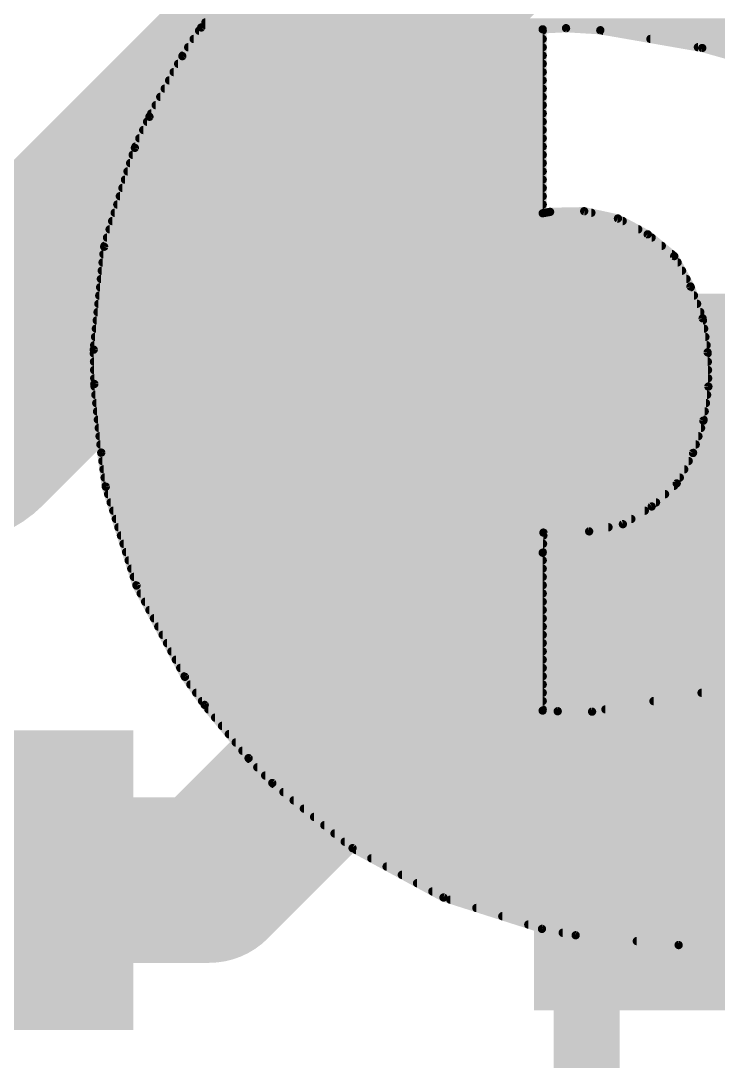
# Model space of a CAD drawing. Extents: x -23 to 84, y -20 to 26.
# Drawn here: x 10.142 to 11.213, y 12.922 to 14.519 of the extents above; entities that cross this region are included whole.
import ezdxf

# ---------------------------------------------------------------- set-up
doc = ezdxf.new("R2010")
doc.units = 0
for name, color, linetype in [('1', 12, 'CONTINUOUS'), ('22', 40, 'CONTINUOUS'), ('51', 53, 'CONTINUOUS')]:
    doc.layers.add(name, color=color, linetype=linetype)

# ---------------------------------------------------------------- blocks, each defined once
blk = doc.blocks.new('RECT')
blk.add_solid([(-0.5, -0.5), (0.5, -0.5), (-0.5, 0.5), (0.5, 0.5)])

msp = doc.modelspace()

# ---------------------------------------------------------------- linework, layer by layer
at = {"layer": '1'}
for points, const_width in [([(10.033, 13.9192), (11.8618, 15.748)], 0.4064), ([(7.239, 13.9192), (10.033, 13.9192)], 0.4064), ([(10.7814, 13.55), (10.4314, 13.2)], 0.254), ([(11.43, 13.55), (10.7814, 13.55)], 0.254), ([(10.4314, 13.2), (9.99, 13.2)], 0.254)]:
    msp.add_lwpolyline(points, dxfattribs=dict(at, const_width=const_width))
for points, const_width in [([(10.033, 13.8176, 1), (10.033, 14.0208)], 0.2032), ([(9.9612, 13.991, 1), (10.1048, 13.8474)], 0.2032), ([(10.7814, 13.6135, 1), (10.7814, 13.4865)], 0.127), ([(10.8263, 13.5051, 1), (10.7365, 13.5949)], 0.127), ([(10.4314, 13.1365, 1), (10.4314, 13.2635)], 0.127), ([(10.3865, 13.2449, 1), (10.4763, 13.1551)], 0.127)]:
    msp.add_lwpolyline(points, format="xyb", dxfattribs=dict(at, const_width=const_width))
at = {"layer": '22', "const_width": 0.0127}
for points in [[(10.4192, 14.5084), (10.4866, 14.59)], [(10.3902, 14.4644), (10.4192, 14.5084)], [(10.4256, 14.5161), (15.5783, 14.5161)], [(10.9792, 14.5073), (10.9434, 14.5055)], [(11.0318, 14.5041), (10.9792, 14.5073)], [(10.4076, 14.4907), (10.9434, 14.4907)], [(10.4159, 14.5034), (10.9434, 14.5034)], [(10.9434, 14.5055), (10.9434, 14.2233)], [(11.1882, 14.4769), (11.0318, 14.5041)], [(11.0359, 14.5034), (14.8398, 14.5034)], [(11.1088, 14.4907), (11.601, 14.4907)], [(10.3992, 14.478), (10.9434, 14.478)], [(11.1817, 14.478), (11.6014, 14.478)], [(11.2384, 14.4628), (11.1882, 14.4769)], [(10.3397, 14.3713), (10.3902, 14.4644)], [(10.3908, 14.4653), (10.9434, 14.4653)], [(10.3838, 14.4526), (10.9434, 14.4526)], [(10.37, 14.4272), (10.9434, 14.4272)], [(10.3769, 14.4399), (10.9434, 14.4399)], [(10.3632, 14.4145), (10.9434, 14.4145)], [(10.3563, 14.4018), (10.9434, 14.4018)], [(10.3494, 14.3891), (10.9434, 14.3891)], [(10.3174, 14.3236), (10.3397, 14.3713)], [(10.3361, 14.3637), (10.9434, 14.3637)], [(10.3425, 14.3764), (10.9434, 14.3764)], [(10.3302, 14.351), (10.9434, 14.351)], [(10.3242, 14.3383), (10.9434, 14.3383)], [(10.2703, 14.1719), (10.3174, 14.3236)], [(10.3183, 14.3256), (10.9434, 14.3256)], [(10.3101, 14.3002), (10.9434, 14.3002)], [(10.314, 14.3129), (10.9434, 14.3129)], [(10.3061, 14.2875), (10.9434, 14.2875)], [(10.3022, 14.2748), (10.9434, 14.2748)], [(10.2983, 14.2621), (10.9434, 14.2621)], [(10.2904, 14.2367), (10.9434, 14.2367)], [(10.2943, 14.2494), (10.9434, 14.2494)], [(10.2864, 14.224), (10.9434, 14.224)], [(10.9434, 14.2233), (10.9547, 14.2254)], [(10.9472, 14.224), (11.0181, 14.224)], [(10.9547, 14.2254), (11.0072, 14.2264)], [(11.0072, 14.2264), (11.0589, 14.2152)], [(10.2825, 14.2113), (11.0662, 14.2113)], [(11.0589, 14.2152), (11.1045, 14.1909)], [(10.2786, 14.1986), (11.0901, 14.1986)], [(11.1045, 14.1909), (11.1453, 14.1575)], [(10.2543, 14.014), (10.2703, 14.1719)], [(10.2707, 14.1732), (11.1262, 14.1732)], [(10.2746, 14.1859), (11.1106, 14.1859)], [(10.2691, 14.1605), (11.1417, 14.1605)], [(11.1453, 14.1575), (11.1703, 14.1109)], [(10.2678, 14.1478), (11.1505, 14.1478)], [(10.2665, 14.1351), (11.1573, 14.1351)], [(10.264, 14.1097), (11.1707, 14.1097)], [(10.2652, 14.1224), (11.1641, 14.1224)], [(11.1703, 14.1109), (11.1889, 14.0621)], [(10.2627, 14.097), (11.1756, 14.097)], [(10.2614, 14.0843), (11.1804, 14.0843)], [(10.2588, 14.0589), (11.1894, 14.0589)], [(10.2601, 14.0716), (11.1853, 14.0716)], [(11.1889, 14.0621), (11.1966, 14.0097)], [(10.2575, 14.0462), (11.1912, 14.0462)], [(10.2562, 14.0335), (11.1931, 14.0335)], [(10.2551, 13.9613), (10.2543, 14.014)], [(10.2549, 14.0208), (11.195, 14.0208)], [(10.2543, 14.0081), (11.1966, 14.0081)], [(10.2546, 13.9954), (11.1969, 13.9954)], [(11.1966, 14.0097), (11.1977, 13.9574)], [(10.2548, 13.9827), (11.1972, 13.9827)], [(10.255, 13.97), (11.1974, 13.97)], [(10.2657, 13.856), (10.2551, 13.9613)], [(10.2555, 13.9573), (11.1977, 13.9573)], [(11.1977, 13.9574), (11.1901, 13.905)], [(10.2568, 13.9446), (11.1958, 13.9446)], [(10.2581, 13.9319), (11.194, 13.9319)], [(10.2593, 13.9192), (11.1921, 13.9192)], [(10.2606, 13.9065), (11.1903, 13.9065)], [(11.1901, 13.905), (11.1741, 13.8554)], [(10.2619, 13.8938), (11.1865, 13.8938)], [(10.2632, 13.8811), (11.1824, 13.8811)], [(10.2645, 13.8684), (11.1783, 13.8684)], [(10.2728, 13.8037), (10.2657, 13.856)], [(10.2658, 13.8557), (11.1742, 13.8557)], [(11.1741, 13.8554), (11.1491, 13.8087)], [(10.2675, 13.843), (11.1675, 13.843)], [(10.2692, 13.8303), (11.1607, 13.8303)], [(10.2709, 13.8176), (11.1539, 13.8176)], [(10.2726, 13.8049), (11.145, 13.8049)], [(10.3198, 13.652), (10.2728, 13.8037)], [(11.1491, 13.8087), (11.1107, 13.7733)], [(10.2763, 13.7922), (11.1312, 13.7922)], [(10.2803, 13.7795), (11.1174, 13.7795)], [(11.1107, 13.7733), (11.0665, 13.7461)], [(10.2842, 13.7668), (11.1001, 13.7668)], [(10.2882, 13.7541), (11.0795, 13.7541)], [(10.2921, 13.7414), (11.0444, 13.7414)], [(11.0665, 13.7461), (11.0147, 13.7351)], [(10.296, 13.7287), (10.9444, 13.7287)], [(10.9445, 13.7332), (10.9434, 13.7023)], [(11.0147, 13.7351), (10.9445, 13.7332)], [(10.3, 13.716), (10.9439, 13.716)], [(10.3039, 13.7033), (10.9434, 13.7033)], [(10.9434, 13.7023), (10.9434, 13.4601)], [(10.3079, 13.6906), (10.9434, 13.6906)], [(10.3118, 13.6779), (10.9434, 13.6779)], [(10.3158, 13.6652), (10.9434, 13.6652)], [(10.3197, 13.6525), (10.9434, 13.6525)], [(10.3942, 13.5119), (10.3198, 13.652)], [(10.3263, 13.6398), (10.9434, 13.6398)], [(10.3331, 13.6271), (10.9434, 13.6271)], [(10.3398, 13.6144), (10.9434, 13.6144)], [(10.3466, 13.6017), (10.9434, 13.6017)], [(10.3533, 13.589), (10.9434, 13.589)], [(10.36, 13.5763), (10.9434, 13.5763)], [(10.3668, 13.5636), (10.9434, 13.5636)], [(10.3735, 13.5509), (10.9434, 13.5509)], [(10.3803, 13.5382), (10.9434, 13.5382)], [(10.387, 13.5255), (10.9434, 13.5255)], [(10.3937, 13.5128), (10.9434, 13.5128)], [(10.4246, 13.4688), (10.3942, 13.5119)], [(10.4025, 13.5001), (10.9434, 13.5001)], [(10.4115, 13.4874), (10.9434, 13.4874)], [(11.0192, 13.4585), (11.2279, 13.4944)], [(11.1873, 13.4874), (11.6022, 13.4874)], [(10.4204, 13.4747), (10.9434, 13.4747)], [(10.4919, 13.3871), (10.4246, 13.4688)], [(11.1135, 13.4747), (11.6018, 13.4747)], [(10.4302, 13.462), (10.9434, 13.462)], [(10.9434, 13.4601), (10.9664, 13.4591)], [(10.9664, 13.4591), (11.0192, 13.4585)], [(11.0398, 13.462), (14.2466, 13.462)], [(10.4406, 13.4493), (14.2466, 13.4493)], [(10.4511, 13.4366), (14.2466, 13.4366)], [(10.4616, 13.4239), (14.2466, 13.4239)], [(10.4721, 13.4112), (14.2466, 13.4112)], [(10.4825, 13.3985), (14.2466, 13.3985)], [(10.5283, 13.3489), (10.4919, 13.3871)], [(10.4932, 13.3858), (14.2466, 13.3858)], [(10.5053, 13.3731), (14.2466, 13.3731)], [(10.5174, 13.3604), (14.2466, 13.3604)], [(10.6515, 13.249), (10.5283, 13.3489)], [(10.5298, 13.3477), (14.2466, 13.3477)], [(10.5455, 13.335), (14.2466, 13.335)], [(10.5611, 13.3223), (14.2466, 13.3223)], [(10.5768, 13.3096), (14.2466, 13.3096)], [(10.5925, 13.2969), (14.2466, 13.2969)], [(10.6082, 13.2842), (14.2466, 13.2842)], [(10.6238, 13.2715), (14.2466, 13.2715)], [(10.6395, 13.2588), (14.2466, 13.2588)], [(10.7911, 13.1733), (10.6515, 13.249)], [(10.657, 13.2461), (14.2466, 13.2461)], [(10.6804, 13.2334), (14.2466, 13.2334)], [(10.7038, 13.2207), (14.2466, 13.2207)], [(10.7272, 13.208), (14.2466, 13.208)], [(10.7506, 13.1953), (14.2466, 13.1953)], [(10.774, 13.1826), (14.2466, 13.1826)], [(10.9423, 13.1251), (10.7911, 13.1733)], [(10.8017, 13.1699), (14.2466, 13.1699)], [(10.8416, 13.1572), (14.2466, 13.1572)], [(10.8814, 13.1445), (14.2466, 13.1445)], [(10.9213, 13.1318), (14.2466, 13.1318)], [(10.994, 13.1154), (10.9423, 13.1251)], [(10.9741, 13.1191), (14.246, 13.1191)], [(11.1521, 13.1003), (10.994, 13.1154)], [(11.0879, 13.1064), (14.2453, 13.1064)], [(14.2449, 13.1003), (11.1521, 13.1003)]]:
    msp.add_lwpolyline(points, dxfattribs=at)
at = {"layer": '22', "const_width": 0.0064}
for points in [[(10.4168, 14.5104, 1), (10.4217, 14.5063)], [(10.4219, 14.5066, 1), (10.4166, 14.5101)], [(10.4256, 14.5193, 1), (10.4256, 14.5129)], [(10.9794, 14.5104, 1), (10.979, 14.5041)], [(10.9794, 14.5041, 1), (10.9791, 14.5104)], [(10.4076, 14.4939, 1), (10.4076, 14.4875)], [(10.4159, 14.5066, 1), (10.4159, 14.5002)], [(10.9432, 14.5087, 1), (10.9435, 14.5024)], [(10.9465, 14.5055, 1), (10.9402, 14.5055)], [(10.9434, 14.5002, 1), (10.9434, 14.5066)], [(10.9434, 14.4875, 1), (10.9434, 14.4939)], [(11.0323, 14.5072, 1), (11.0313, 14.501)], [(11.0316, 14.5009, 1), (11.032, 14.5073)], [(11.0359, 14.5066, 1), (11.0359, 14.5002)], [(11.1088, 14.4939, 1), (11.1088, 14.4875)], [(10.3992, 14.4812, 1), (10.3992, 14.4748)], [(10.9434, 14.4748, 1), (10.9434, 14.4812)], [(11.1817, 14.4812, 1), (11.1817, 14.4748)], [(11.1891, 14.4799, 1), (11.1874, 14.4738)], [(11.1877, 14.4737, 1), (11.1888, 14.48)], [(10.3876, 14.4661, 1), (10.3929, 14.4626)], [(10.393, 14.4628, 1), (10.3874, 14.4659)], [(10.3908, 14.4685, 1), (10.3908, 14.4621)], [(10.9434, 14.4621, 1), (10.9434, 14.4685)], [(10.3838, 14.4558, 1), (10.3838, 14.4494)], [(10.9434, 14.4494, 1), (10.9434, 14.4558)], [(10.37, 14.4304, 1), (10.37, 14.424)], [(10.3769, 14.4431, 1), (10.3769, 14.4367)], [(10.9434, 14.4367, 1), (10.9434, 14.4431)], [(10.9434, 14.424, 1), (10.9434, 14.4304)], [(10.3632, 14.4177, 1), (10.3632, 14.4113)], [(10.9434, 14.4113, 1), (10.9434, 14.4177)], [(10.3563, 14.405, 1), (10.3563, 14.3986)], [(10.9434, 14.3986, 1), (10.9434, 14.405)], [(10.3494, 14.3923, 1), (10.3494, 14.3859)], [(10.9434, 14.3859, 1), (10.9434, 14.3923)], [(10.3361, 14.3669, 1), (10.3361, 14.3605)], [(10.3369, 14.3728, 1), (10.3425, 14.3698)], [(10.3426, 14.37, 1), (10.3368, 14.3727)], [(10.3425, 14.3796, 1), (10.3425, 14.3732)], [(10.9434, 14.3732, 1), (10.9434, 14.3796)], [(10.9434, 14.3605, 1), (10.9434, 14.3669)], [(10.3302, 14.3542, 1), (10.3302, 14.3478)], [(10.9434, 14.3478, 1), (10.9434, 14.3542)], [(10.3242, 14.3415, 1), (10.3242, 14.3351)], [(10.9434, 14.3351, 1), (10.9434, 14.3415)], [(10.3145, 14.3249, 1), (10.3202, 14.3222)], [(10.3204, 14.3226, 1), (10.3143, 14.3245)], [(10.3183, 14.3288, 1), (10.3183, 14.3224)], [(10.9434, 14.3224, 1), (10.9434, 14.3288)], [(10.3101, 14.3034, 1), (10.3101, 14.297)], [(10.314, 14.3161, 1), (10.314, 14.3097)], [(10.9434, 14.3097, 1), (10.9434, 14.3161)], [(10.9434, 14.297, 1), (10.9434, 14.3034)], [(10.3061, 14.2907, 1), (10.3061, 14.2843)], [(10.9434, 14.2843, 1), (10.9434, 14.2907)], [(10.3022, 14.278, 1), (10.3022, 14.2716)], [(10.9434, 14.2716, 1), (10.9434, 14.278)], [(10.2983, 14.2653, 1), (10.2983, 14.2589)], [(10.9434, 14.2589, 1), (10.9434, 14.2653)], [(10.2904, 14.2399, 1), (10.2904, 14.2335)], [(10.2943, 14.2526, 1), (10.2943, 14.2462)], [(10.9434, 14.2462, 1), (10.9434, 14.2526)], [(10.9434, 14.2335, 1), (10.9434, 14.2399)], [(10.2864, 14.2272, 1), (10.2864, 14.2208)], [(10.9428, 14.2264, 1), (10.9439, 14.2202)], [(10.9402, 14.2233, 1), (10.9465, 14.2233)], [(10.9434, 14.2208, 1), (10.9434, 14.2272)], [(10.9472, 14.2272, 1), (10.9472, 14.2208)], [(10.9546, 14.2285, 1), (10.9548, 14.2222)], [(10.9553, 14.2222, 1), (10.9541, 14.2285)], [(11.0078, 14.2295, 1), (11.0065, 14.2233)], [(11.0072, 14.2232, 1), (11.0071, 14.2295)], [(11.0181, 14.2208, 1), (11.0181, 14.2272)], [(10.2825, 14.2145, 1), (10.2825, 14.2081)], [(11.0604, 14.218, 1), (11.0574, 14.2124)], [(11.0582, 14.2121, 1), (11.0596, 14.2183)], [(11.0662, 14.2081, 1), (11.0662, 14.2145)], [(10.2786, 14.2018, 1), (10.2786, 14.1954)], [(11.0901, 14.1954, 1), (11.0901, 14.2018)], [(11.1065, 14.1934, 1), (11.1025, 14.1885)], [(11.103, 14.1881, 1), (11.106, 14.1937)], [(10.2734, 14.1716, 1), (10.2671, 14.1722)], [(10.2707, 14.1764, 1), (10.2707, 14.17)], [(10.2746, 14.1891, 1), (10.2746, 14.1827)], [(11.1106, 14.1827, 1), (11.1106, 14.1891)], [(11.1262, 14.17, 1), (11.1262, 14.1764)], [(10.2691, 14.1637, 1), (10.2691, 14.1573)], [(10.2672, 14.1729, 1), (10.2733, 14.171)], [(11.1417, 14.1573, 1), (11.1417, 14.1637)], [(11.1481, 14.159, 1), (11.1425, 14.156)], [(11.1433, 14.1551, 1), (11.1473, 14.16)], [(10.2678, 14.151, 1), (10.2678, 14.1446)], [(11.1505, 14.1446, 1), (11.1505, 14.151)], [(10.2665, 14.1383, 1), (10.2665, 14.1319)], [(11.1573, 14.1319, 1), (11.1573, 14.1383)], [(10.264, 14.1129, 1), (10.264, 14.1065)], [(10.2652, 14.1256, 1), (10.2652, 14.1192)], [(11.1641, 14.1192, 1), (11.1641, 14.1256)], [(11.1732, 14.112, 1), (11.1673, 14.1097)], [(11.1675, 14.1094, 1), (11.1731, 14.1124)], [(11.1707, 14.1065, 1), (11.1707, 14.1129)], [(10.2627, 14.1002, 1), (10.2627, 14.0938)], [(11.1756, 14.0938, 1), (11.1756, 14.1002)], [(10.2614, 14.0875, 1), (10.2614, 14.0811)], [(11.1804, 14.0811, 1), (11.1804, 14.0875)], [(10.2588, 14.0621, 1), (10.2588, 14.0557)], [(10.2601, 14.0748, 1), (10.2601, 14.0684)], [(11.1853, 14.0684, 1), (11.1853, 14.0748)], [(11.192, 14.0626, 1), (11.1858, 14.0616)], [(11.1859, 14.061, 1), (11.1919, 14.0632)], [(11.1894, 14.0557, 1), (11.1894, 14.0621)], [(10.2575, 14.0494, 1), (10.2575, 14.043)], [(11.1912, 14.043, 1), (11.1912, 14.0494)], [(10.2562, 14.0367, 1), (10.2562, 14.0303)], [(11.1931, 14.0303, 1), (11.1931, 14.0367)], [(10.2574, 14.014, 1), (10.2511, 14.0139)], [(10.2511, 14.0143, 1), (10.2574, 14.0136)], [(10.2549, 14.024, 1), (10.2549, 14.0176)], [(11.195, 14.0176, 1), (11.195, 14.024)], [(10.2543, 14.0113, 1), (10.2543, 14.0049)], [(10.2546, 13.9986, 1), (10.2546, 13.9922)], [(11.1998, 14.0098, 1), (11.1934, 14.0097)], [(11.1935, 14.0093, 1), (11.1998, 14.0102)], [(11.1966, 14.0049, 1), (11.1966, 14.0113)], [(11.1969, 13.9922, 1), (11.1969, 13.9986)], [(10.2548, 13.9859, 1), (10.2548, 13.9795)], [(11.1972, 13.9795, 1), (11.1972, 13.9859)], [(10.255, 13.9732, 1), (10.255, 13.9668)], [(11.1974, 13.9668, 1), (11.1974, 13.9732)], [(10.2583, 13.9616, 1), (10.2519, 13.961)], [(10.2519, 13.9612, 1), (10.2583, 13.9613)], [(10.2555, 13.9605, 1), (10.2555, 13.9541)], [(11.1945, 13.9573, 1), (11.2009, 13.9574)], [(11.2009, 13.9569, 1), (11.1946, 13.9578)], [(11.1977, 13.9541, 1), (11.1977, 13.9605)], [(10.2568, 13.9478, 1), (10.2568, 13.9414)], [(10.2581, 13.9351, 1), (10.2581, 13.9287)], [(11.194, 13.9287, 1), (11.194, 13.9351)], [(11.1958, 13.9414, 1), (11.1958, 13.9478)], [(10.2593, 13.9224, 1), (10.2593, 13.916)], [(11.1921, 13.916, 1), (11.1921, 13.9224)], [(10.2606, 13.9097, 1), (10.2606, 13.9033)], [(11.1869, 13.9055, 1), (11.1932, 13.9045)], [(11.1931, 13.904, 1), (11.187, 13.906)], [(11.1903, 13.9033, 1), (11.1903, 13.9097)], [(10.2619, 13.897, 1), (10.2619, 13.8906)], [(11.1865, 13.8906, 1), (11.1865, 13.897)], [(10.2632, 13.8843, 1), (10.2632, 13.8779)], [(10.2645, 13.8716, 1), (10.2645, 13.8652)], [(11.1783, 13.8652, 1), (11.1783, 13.8716)], [(11.1824, 13.8779, 1), (11.1824, 13.8843)], [(10.2689, 13.8564, 1), (10.2626, 13.8555)], [(10.2658, 13.8589, 1), (10.2658, 13.8525)], [(10.2626, 13.8556, 1), (10.2689, 13.8563)], [(11.1711, 13.8563, 1), (11.1771, 13.8544)], [(11.1769, 13.8539, 1), (11.1713, 13.8569)], [(11.1742, 13.8525, 1), (11.1742, 13.8589)], [(10.2675, 13.8462, 1), (10.2675, 13.8398)], [(11.1675, 13.8398, 1), (11.1675, 13.8462)], [(10.2692, 13.8335, 1), (10.2692, 13.8271)], [(11.1607, 13.8271, 1), (11.1607, 13.8335)], [(10.2709, 13.8208, 1), (10.2709, 13.8144)], [(10.2726, 13.8081, 1), (10.2726, 13.8017)], [(10.2758, 13.8046, 1), (10.2697, 13.8027)], [(11.145, 13.8017, 1), (11.145, 13.8081)], [(11.1463, 13.8102, 1), (11.1519, 13.8072)], [(11.1513, 13.8064, 1), (11.147, 13.811)], [(11.1539, 13.8144, 1), (11.1539, 13.8208)], [(10.2696, 13.8032, 1), (10.2759, 13.8041)], [(10.2763, 13.7954, 1), (10.2763, 13.789)], [(11.1312, 13.789, 1), (11.1312, 13.7954)], [(10.2803, 13.7827, 1), (10.2803, 13.7763)], [(11.1086, 13.7757, 1), (11.1129, 13.771)], [(11.1124, 13.7706, 1), (11.1091, 13.776)], [(11.1174, 13.7763, 1), (11.1174, 13.7827)], [(10.2842, 13.77, 1), (10.2842, 13.7636)], [(11.1001, 13.7636, 1), (11.1001, 13.77)], [(10.2882, 13.7573, 1), (10.2882, 13.7509)], [(10.2921, 13.7446, 1), (10.2921, 13.7382)], [(11.0444, 13.7382, 1), (11.0444, 13.7446)], [(11.0648, 13.7488, 1), (11.0682, 13.7434)], [(11.0672, 13.743, 1), (11.0658, 13.7492)], [(11.0795, 13.7509, 1), (11.0795, 13.7573)], [(10.296, 13.7319, 1), (10.296, 13.7255)], [(10.9445, 13.7364, 1), (10.9446, 13.73)], [(10.9477, 13.7331, 1), (10.9414, 13.7333)], [(10.9444, 13.7255, 1), (10.9444, 13.7319)], [(11.0141, 13.7382, 1), (11.0154, 13.732)], [(11.0148, 13.7319, 1), (11.0146, 13.7382)], [(10.3, 13.7192, 1), (10.3, 13.7128)], [(10.9439, 13.7128, 1), (10.9439, 13.7192)], [(10.3039, 13.7065, 1), (10.3039, 13.7001)], [(10.9465, 13.7023, 1), (10.9402, 13.7023)], [(10.9402, 13.7024, 1), (10.9465, 13.7022)], [(10.9434, 13.7001, 1), (10.9434, 13.7065)], [(10.3079, 13.6938, 1), (10.3079, 13.6874)], [(10.3118, 13.6811, 1), (10.3118, 13.6747)], [(10.9434, 13.6874, 1), (10.9434, 13.6938)], [(10.9434, 13.6747, 1), (10.9434, 13.6811)], [(10.3158, 13.6684, 1), (10.3158, 13.662)], [(10.9434, 13.662, 1), (10.9434, 13.6684)], [(10.3197, 13.6557, 1), (10.3197, 13.6493)], [(10.3226, 13.6535, 1), (10.317, 13.6505)], [(10.3168, 13.6511, 1), (10.3229, 13.6529)], [(10.9434, 13.6493, 1), (10.9434, 13.6557)], [(10.3263, 13.643, 1), (10.3263, 13.6366)], [(10.9434, 13.6366, 1), (10.9434, 13.643)], [(10.3331, 13.6303, 1), (10.3331, 13.6239)], [(10.3398, 13.6176, 1), (10.3398, 13.6112)], [(10.9434, 13.6239, 1), (10.9434, 13.6303)], [(10.9434, 13.6112, 1), (10.9434, 13.6176)], [(10.3466, 13.6049, 1), (10.3466, 13.5985)], [(10.9434, 13.5985, 1), (10.9434, 13.6049)], [(10.3533, 13.5922, 1), (10.3533, 13.5858)], [(10.9434, 13.5858, 1), (10.9434, 13.5922)], [(10.36, 13.5795, 1), (10.36, 13.5731)], [(10.9434, 13.5731, 1), (10.9434, 13.5795)], [(10.3668, 13.5668, 1), (10.3668, 13.5604)], [(10.3735, 13.5541, 1), (10.3735, 13.5477)], [(10.9434, 13.5604, 1), (10.9434, 13.5668)], [(10.9434, 13.5477, 1), (10.9434, 13.5541)], [(10.3803, 13.5414, 1), (10.3803, 13.535)], [(10.9434, 13.535, 1), (10.9434, 13.5414)], [(10.387, 13.5287, 1), (10.387, 13.5223)], [(10.9434, 13.5223, 1), (10.9434, 13.5287)], [(10.3937, 13.516, 1), (10.3937, 13.5096)], [(10.3968, 13.5137, 1), (10.3916, 13.51)], [(10.3914, 13.5104, 1), (10.397, 13.5134)], [(10.4025, 13.5033, 1), (10.4025, 13.4969)], [(10.9434, 13.5096, 1), (10.9434, 13.516)], [(10.9434, 13.4969, 1), (10.9434, 13.5033)], [(10.4115, 13.4906, 1), (10.4115, 13.4842)], [(10.9434, 13.4842, 1), (10.9434, 13.4906)], [(11.1873, 13.4906, 1), (11.1873, 13.4842)], [(10.4204, 13.4779, 1), (10.4204, 13.4715)], [(10.427, 13.4708, 1), (10.4221, 13.4668)], [(10.9434, 13.4715, 1), (10.9434, 13.4779)], [(11.1135, 13.4779, 1), (11.1135, 13.4715)], [(10.422, 13.467, 1), (10.4272, 13.4706)], [(10.4302, 13.4652, 1), (10.4302, 13.4588)], [(10.9435, 13.4633, 1), (10.9432, 13.4569)], [(10.9402, 13.4601, 1), (10.9465, 13.4601)], [(10.9434, 13.4588, 1), (10.9434, 13.4652)], [(10.9665, 13.4623, 1), (10.9664, 13.4559)], [(10.9663, 13.4559, 1), (10.9666, 13.4623)], [(11.0187, 13.4616, 1), (11.0198, 13.4553)], [(11.0192, 13.4553, 1), (11.0193, 13.4616)], [(11.0398, 13.4652, 1), (11.0398, 13.4588)], [(10.4406, 13.4525, 1), (10.4406, 13.4461)], [(10.4511, 13.4398, 1), (10.4511, 13.4334)], [(10.4616, 13.4271, 1), (10.4616, 13.4207)], [(10.4721, 13.4144, 1), (10.4721, 13.408)], [(10.4825, 13.4017, 1), (10.4825, 13.3953)], [(10.4942, 13.3893, 1), (10.4896, 13.3849)], [(10.4895, 13.3851, 1), (10.4944, 13.3891)], [(10.4932, 13.389, 1), (10.4932, 13.3826)], [(10.5053, 13.3763, 1), (10.5053, 13.3699)], [(10.5174, 13.3636, 1), (10.5174, 13.3572)], [(10.5303, 13.3514, 1), (10.5263, 13.3465)], [(10.526, 13.3467, 1), (10.5306, 13.3511)], [(10.5298, 13.3509, 1), (10.5298, 13.3445)], [(10.5455, 13.3382, 1), (10.5455, 13.3318)], [(10.5611, 13.3255, 1), (10.5611, 13.3191)], [(10.5768, 13.3128, 1), (10.5768, 13.3064)], [(10.5925, 13.3001, 1), (10.5925, 13.2937)], [(10.6082, 13.2874, 1), (10.6082, 13.281)], [(10.6238, 13.2747, 1), (10.6238, 13.2683)], [(10.6395, 13.262, 1), (10.6395, 13.2556)], [(10.653, 13.2518, 1), (10.65, 13.2463)], [(10.6495, 13.2466, 1), (10.6535, 13.2515)], [(10.657, 13.2493, 1), (10.657, 13.2429)], [(10.6804, 13.2366, 1), (10.6804, 13.2302)], [(10.7038, 13.2239, 1), (10.7038, 13.2175)], [(10.7272, 13.2112, 1), (10.7272, 13.2048)], [(10.7506, 13.1985, 1), (10.7506, 13.1921)], [(10.774, 13.1858, 1), (10.774, 13.1794)], [(10.7921, 13.1763, 1), (10.7901, 13.1703)], [(10.7896, 13.1705, 1), (10.7926, 13.1761)], [(10.8017, 13.1731, 1), (10.8017, 13.1667)], [(10.8416, 13.1604, 1), (10.8416, 13.154)], [(10.8814, 13.1477, 1), (10.8814, 13.1413)], [(10.9213, 13.135, 1), (10.9213, 13.1286)], [(10.9429, 13.1282, 1), (10.9417, 13.122)], [(10.9413, 13.1221, 1), (10.9432, 13.1281)], [(10.9741, 13.1223, 1), (10.9741, 13.1159)], [(10.9943, 13.1185, 1), (10.9937, 13.1122)], [(10.9934, 13.1122, 1), (10.9946, 13.1185)], [(11.0879, 13.1096, 1), (11.0879, 13.1032)], [(11.1521, 13.1035, 1), (11.1521, 13.0971)], [(11.1518, 13.0971, 1), (11.1524, 13.1034)]]:
    msp.add_lwpolyline(points, format="xyb", dxfattribs=at)
at = {"layer": '51', "const_width": 0.1016}
msp.add_lwpolyline([(11.011, 13.056), (11.011, 12.344)], dxfattribs=at)
at = {"layer": '51', "const_width": 0.0508}
msp.add_lwpolyline([(11.0364, 13.056, 1), (10.9856, 13.056)], format="xyb", dxfattribs=at)

# ---------------------------------------------------------------- block references
at = {"layer": '1', "xscale": 1.1, "rotation": 270}
msp.add_blockref('RECT', (11.43, 13.55), dxfattribs=at)
at = {"layer": '1', "xscale": 0.46, "yscale": 0.65, "rotation": 90}
msp.add_blockref('RECT', (9.99, 13.2), dxfattribs=at)
at = {"layer": '51', "xscale": 0.5001, "yscale": 0.95, "rotation": 270}
msp.add_blockref('RECT', (11.4351, 13.2881), dxfattribs=at)

doc.saveas('drawing.dxf')
